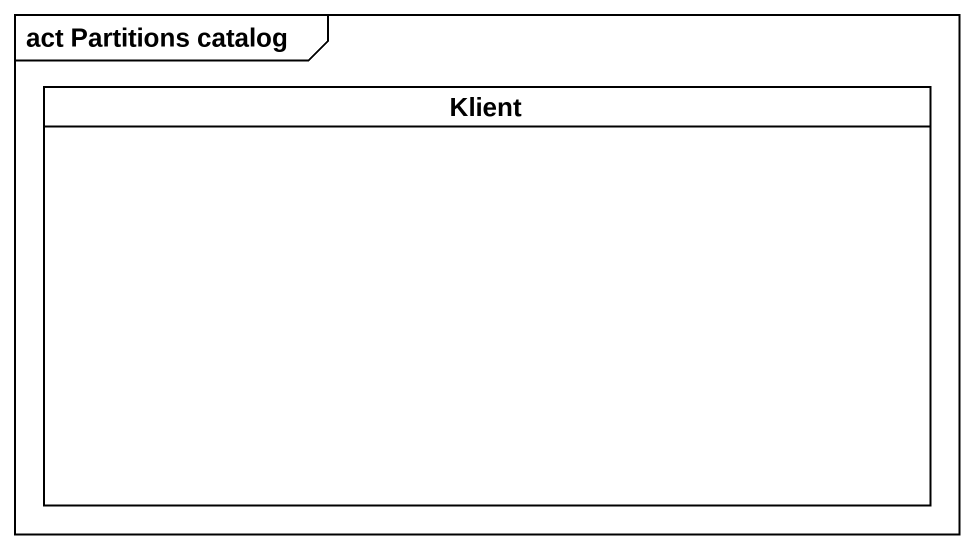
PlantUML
@startuml
mainframe act Partitions catalog
hide empty description
state Klient <<partition>>
@enduml
